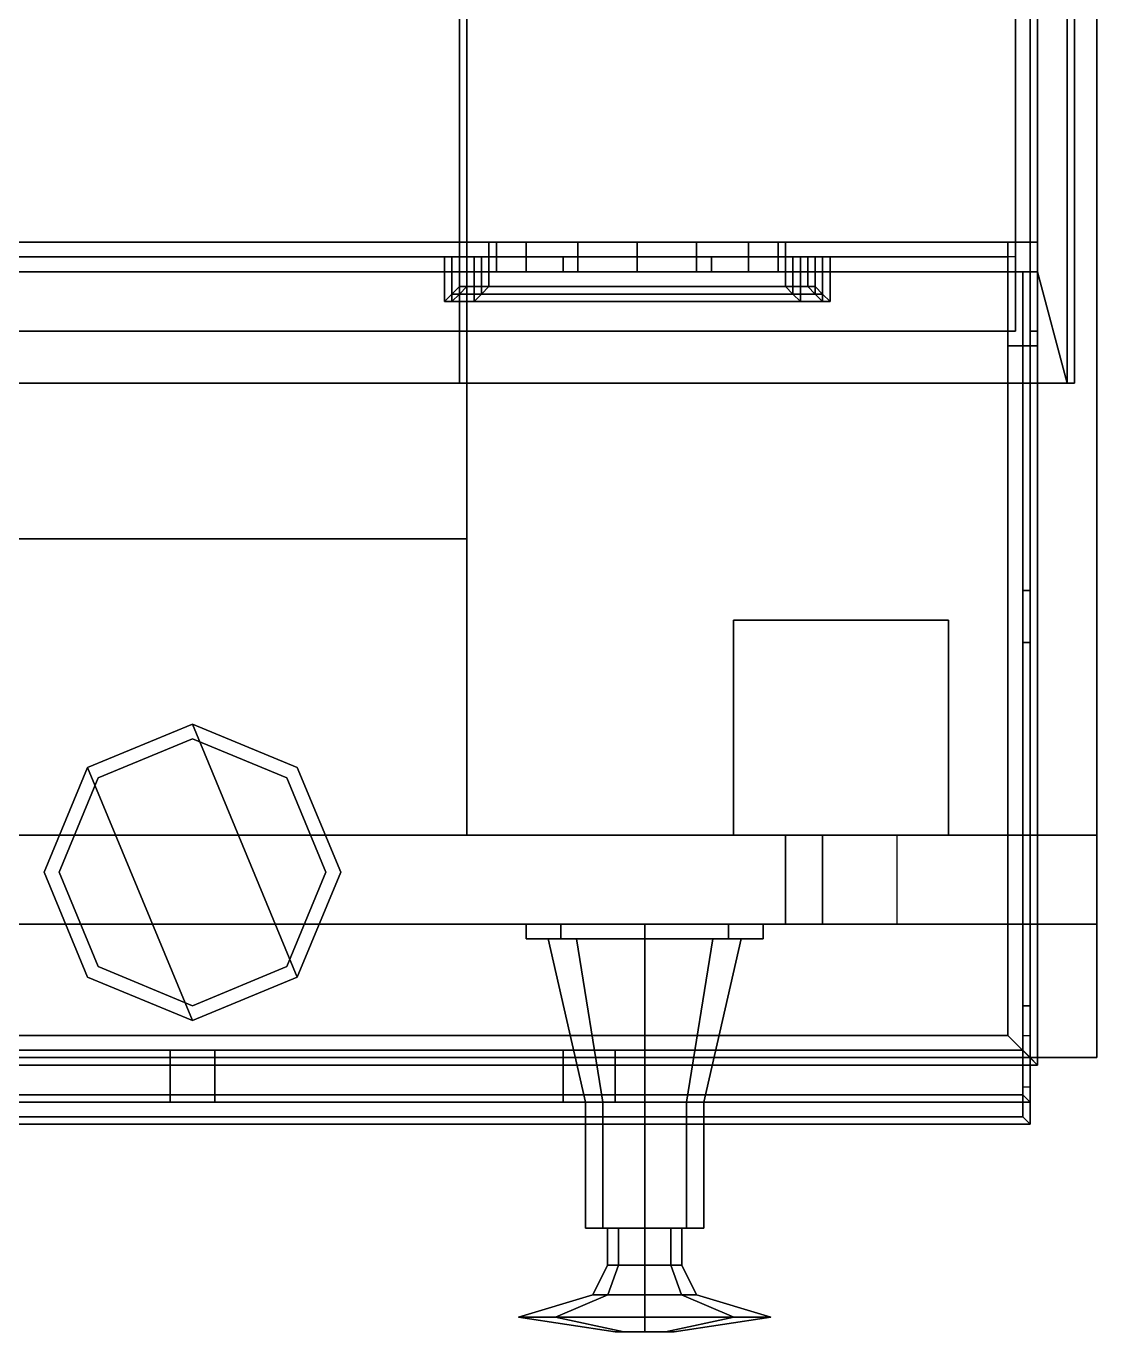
# Model space of a CAD drawing. Extents: x -1.2 to 1.2, y -5.2 to 5.2.
# Drawn here: x -0.224 to 1.22, y -5.2 to -3.439 of the extents above; entities that cross this region are included whole.
import ezdxf

# ---------------------------------------------------------------- set-up
doc = ezdxf.new("R2010")
doc.units = 0
doc.layers.get('0').update_dxf_attribs({"linetype": 'CONTINUOUS'})
doc.layers.add('CAB', color=3, linetype='CONTINUOUS')

msp = doc.modelspace()

# ---------------------------------------------------------------- linework, layer by layer
for points in [[(1.22, 4.67, 1.04), (1.22, -4.83, 1.04), (-1.22, -4.83, 1.04), (-1.22, 4.67, 1.04)], [(1.22, -4.83, 1.15), (1.22, 4.67, 1.15), (1.13, 1.91, 1.15), (1.13, -4.83, 1.15)], [(1.22, -4.83, 1.15), (1.22, -4.83, 1.04), (1.22, 4.67, 1.04), (1.22, 4.67, 1.15)], [(0.37, 3.47, 0.46), (0.37, -4.13, 0.46), (-0.37, -4.13, 0.46), (-0.37, 3.47, 0.46)], [(0.37, -4.13, 1.04), (0.37, -4.13, 0.46), (0.37, 3.47, 0.46), (0.37, 3.47, 1.04)], [(-0.38, -3.92, 3.37), (0.36, -3.92, 3.37), (0.36, -1.12, 3.37), (-0.38, -1.12, 3.37)], [(1.19, -1.12, 3.29), (0.36, -1.12, 3.37), (0.36, -3.92, 3.37), (1.19, -3.92, 3.29)], [(1.18, -3.92, 3.19), (1.14, -3.77, 3.19), (1.14, -1.28, 3.19), (1.18, -1.12, 3.19)], [(1.19, -3.92, 3.29), (1.18, -3.92, 3.19), (1.18, -1.12, 3.19), (1.19, -1.12, 3.29)], [(1.14, -1.28, 3.15), (1.14, -3.77, 3.15), (-1.14, -3.77, 3.15), (-1.14, -1.28, 3.15)], [(1.14, -3.77, 3.19), (1.14, -3.77, 3.15), (1.14, -1.28, 3.15), (1.14, -1.28, 3.19)], [(1.13, -3.73, 2.44), (1.13, -3.73, 1.15), (-1.13, -3.73, 1.15), (-1.13, -3.73, 2.44)], [(0.37, -3.73, 2.94), (0.41, -3.73, 2.94), (0.4, -3.73, 2.87), (0.36, -3.73, 2.87)], [(0.4, -3.73, 2.87), (0.41, -3.73, 2.8), (0.37, -3.73, 2.8), (0.36, -3.73, 2.87)], [(0.41, -3.73, 2.8), (0.45, -3.73, 2.73), (0.41, -3.73, 2.73), (0.37, -3.73, 2.8)], [(0.41, -3.73, 3.01), (0.45, -3.73, 3.01), (0.41, -3.73, 2.94), (0.37, -3.73, 2.94)], [(0.4, -3.73, 2.87), (0.41, -3.73, 2.94), (0.41, -3.77, 2.94), (0.4, -3.77, 2.87)], [(0.4, -3.77, 2.87), (0.41, -3.77, 2.8), (0.41, -3.73, 2.8), (0.4, -3.73, 2.87)], [(0.41, -3.77, 2.8), (0.45, -3.77, 2.73), (0.45, -3.73, 2.73), (0.41, -3.73, 2.8)], [(0.45, -3.73, 2.73), (0.52, -3.73, 2.69), (0.5, -3.73, 2.66), (0.41, -3.73, 2.73)], [(0.5, -3.73, 3.08), (0.52, -3.73, 3.05), (0.45, -3.73, 3.01), (0.41, -3.73, 3.01)], [(0.41, -3.73, 2.94), (0.45, -3.73, 3.01), (0.45, -3.77, 3.01), (0.41, -3.77, 2.94)], [(0.45, -3.77, 2.73), (0.52, -3.77, 2.69), (0.52, -3.73, 2.69), (0.45, -3.73, 2.73)], [(0.45, -3.73, 3.01), (0.52, -3.73, 3.05), (0.52, -3.77, 3.05), (0.45, -3.77, 3.01)], [(0.52, -3.73, 2.69), (0.6, -3.73, 2.67), (0.6, -3.73, 2.64), (0.5, -3.73, 2.66)], [(0.6, -3.73, 3.1), (0.6, -3.73, 3.07), (0.52, -3.73, 3.05), (0.5, -3.73, 3.08)], [(0.52, -3.77, 2.69), (0.6, -3.77, 2.67), (0.6, -3.73, 2.67), (0.52, -3.73, 2.69)], [(0.52, -3.73, 3.05), (0.6, -3.73, 3.07), (0.6, -3.77, 3.07), (0.52, -3.77, 3.05)], [(0.6, -3.73, 2.64), (0.6, -3.73, 2.67), (0.68, -3.73, 2.69), (0.7, -3.73, 2.66)], [(0.68, -3.73, 2.69), (0.6, -3.73, 2.67), (0.6, -3.77, 2.67), (0.68, -3.77, 2.69)], [(0.68, -3.77, 3.05), (0.6, -3.77, 3.07), (0.6, -3.73, 3.07), (0.68, -3.73, 3.05)], [(0.68, -3.73, 3.05), (0.6, -3.73, 3.07), (0.6, -3.73, 3.1), (0.7, -3.73, 3.08)], [(0.7, -3.73, 2.66), (0.68, -3.73, 2.69), (0.75, -3.73, 2.73), (0.79, -3.73, 2.73)], [(0.75, -3.73, 2.73), (0.68, -3.73, 2.69), (0.68, -3.77, 2.69), (0.75, -3.77, 2.73)], [(0.75, -3.73, 3.01), (0.68, -3.73, 3.05), (0.7, -3.73, 3.08), (0.79, -3.73, 3.01)], [(0.75, -3.77, 3.01), (0.68, -3.77, 3.05), (0.68, -3.73, 3.05), (0.75, -3.73, 3.01)], [(0.79, -3.73, 2.73), (0.75, -3.73, 2.73), (0.79, -3.73, 2.8), (0.83, -3.73, 2.8)], [(0.79, -3.73, 2.8), (0.75, -3.73, 2.73), (0.75, -3.77, 2.73), (0.79, -3.77, 2.8)], [(0.79, -3.73, 2.94), (0.75, -3.73, 3.01), (0.79, -3.73, 3.01), (0.83, -3.73, 2.94)], [(0.79, -3.77, 2.94), (0.75, -3.77, 3.01), (0.75, -3.73, 3.01), (0.79, -3.73, 2.94)], [(0.8, -3.73, 2.87), (0.79, -3.73, 2.94), (0.83, -3.73, 2.94), (0.84, -3.73, 2.87)], [(0.83, -3.73, 2.8), (0.79, -3.73, 2.8), (0.8, -3.73, 2.87), (0.84, -3.73, 2.87)], [(0.8, -3.77, 2.87), (0.79, -3.77, 2.94), (0.79, -3.73, 2.94), (0.8, -3.73, 2.87)], [(0.8, -3.73, 2.87), (0.79, -3.73, 2.8), (0.79, -3.77, 2.8), (0.8, -3.77, 2.87)], [(1.1, -3.77, 2.58), (1.1, -3.73, 2.56), (1.1, -3.85, 2.44), (1.1, -3.87, 2.48)], [(1.1, -3.77, 3.15), (1.1, -3.73, 3.15), (1.1, -3.73, 2.56), (1.1, -3.77, 2.58)], [(1.1, -3.73, 2.56), (1.11, -3.73, 2.56), (1.11, -3.85, 2.44), (1.1, -3.85, 2.44)], [(1.13, -4.83, 2.44), (1.13, -4.83, 1.15), (1.13, -3.73, 1.15), (1.13, -3.73, 2.44)], [(1.13, -3.73, 2.56), (1.14, -3.73, 2.56), (1.14, -3.85, 2.44), (1.13, -3.85, 2.44)], [(1.13, -3.73, 3.15), (1.14, -3.73, 3.15), (1.14, -3.73, 2.56), (1.13, -3.73, 2.56)], [(1.14, -3.87, 2.48), (1.14, -3.85, 2.44), (1.14, -3.73, 2.56), (1.14, -3.77, 2.58)], [(1.14, -3.77, 2.58), (1.14, -3.73, 2.56), (1.14, -3.73, 3.15), (1.14, -3.77, 3.15)], [(-1.11, -3.75, 2.44), (-1.11, -3.85, 2.44), (1.11, -3.85, 2.44), (1.11, -3.75, 2.44)], [(0.35, -3.75, 2.83), (0.34, -3.75, 2.82), (0.34, -3.81, 2.82), (0.35, -3.8, 2.83)], [(0.34, -3.75, 2.82), (0.35, -3.75, 2.81), (0.35, -3.8, 2.81), (0.34, -3.81, 2.82)], [(0.36, -3.75, 2.79), (0.35, -3.75, 2.78), (0.35, -3.81, 2.78), (0.36, -3.8, 2.79)], [(0.35, -3.75, 2.78), (0.36, -3.75, 2.77), (0.36, -3.8, 2.77), (0.35, -3.81, 2.78)], [(0.36, -3.75, 2.82), (0.35, -3.75, 2.83), (0.35, -3.8, 2.83), (0.36, -3.79, 2.82)], [(0.35, -3.75, 2.81), (0.36, -3.75, 2.82), (0.36, -3.79, 2.82), (0.35, -3.8, 2.81)], [(0.36, -3.77, 2.87), (0.37, -3.77, 2.94), (0.37, -3.75, 2.94), (0.36, -3.75, 2.87)], [(0.36, -3.75, 2.87), (0.37, -3.75, 2.8), (0.37, -3.77, 2.8), (0.36, -3.77, 2.87)], [(0.37, -3.75, 2.78), (0.36, -3.75, 2.79), (0.36, -3.8, 2.79), (0.37, -3.79, 2.78)], [(0.36, -3.75, 2.77), (0.37, -3.75, 2.78), (0.37, -3.79, 2.78), (0.36, -3.8, 2.77)], [(0.37, -3.75, 2.8), (0.41, -3.75, 2.73), (0.41, -3.77, 2.73), (0.37, -3.77, 2.8)], [(0.37, -3.77, 2.94), (0.41, -3.77, 3.01), (0.41, -3.75, 3.01), (0.37, -3.75, 2.94)], [(0.39, -3.75, 2.74), (0.38, -3.75, 2.73), (0.38, -3.81, 2.73), (0.39, -3.8, 2.74)], [(0.38, -3.75, 2.73), (0.39, -3.75, 2.72), (0.39, -3.8, 2.72), (0.38, -3.81, 2.73)], [(0.4, -3.75, 2.73), (0.39, -3.75, 2.74), (0.39, -3.8, 2.74), (0.4, -3.79, 2.73)], [(0.39, -3.75, 2.72), (0.4, -3.75, 2.73), (0.4, -3.79, 2.73), (0.39, -3.8, 2.72)], [(0.41, -3.75, 2.73), (0.5, -3.75, 2.66), (0.5, -3.77, 2.66), (0.41, -3.77, 2.73)], [(0.41, -3.77, 3.01), (0.5, -3.77, 3.08), (0.5, -3.75, 3.08), (0.41, -3.75, 3.01)], [(0.5, -3.75, 2.66), (0.6, -3.75, 2.64), (0.6, -3.77, 2.64), (0.5, -3.77, 2.66)], [(0.5, -3.77, 3.08), (0.6, -3.77, 3.1), (0.6, -3.75, 3.1), (0.5, -3.75, 3.08)], [(0.7, -3.77, 2.66), (0.6, -3.77, 2.64), (0.6, -3.75, 2.64), (0.7, -3.75, 2.66)], [(0.7, -3.75, 3.08), (0.6, -3.75, 3.1), (0.6, -3.77, 3.1), (0.7, -3.77, 3.08)], [(0.79, -3.77, 2.73), (0.7, -3.77, 2.66), (0.7, -3.75, 2.66), (0.79, -3.75, 2.73)], [(0.79, -3.75, 3.01), (0.7, -3.75, 3.08), (0.7, -3.77, 3.08), (0.79, -3.77, 3.01)], [(0.83, -3.77, 2.8), (0.79, -3.77, 2.73), (0.79, -3.75, 2.73), (0.83, -3.75, 2.8)], [(0.83, -3.75, 2.94), (0.79, -3.75, 3.01), (0.79, -3.77, 3.01), (0.83, -3.77, 2.94)], [(0.81, -3.75, 2.74), (0.8, -3.75, 2.73), (0.8, -3.79, 2.73), (0.81, -3.8, 2.74)], [(0.8, -3.75, 2.73), (0.81, -3.75, 2.72), (0.81, -3.8, 2.72), (0.8, -3.79, 2.73)], [(0.82, -3.75, 2.73), (0.81, -3.75, 2.74), (0.81, -3.8, 2.74), (0.82, -3.81, 2.73)], [(0.81, -3.75, 2.72), (0.82, -3.75, 2.73), (0.82, -3.81, 2.73), (0.81, -3.8, 2.72)], [(0.84, -3.75, 2.87), (0.83, -3.75, 2.94), (0.83, -3.77, 2.94), (0.84, -3.77, 2.87)], [(0.84, -3.77, 2.87), (0.83, -3.77, 2.8), (0.83, -3.75, 2.8), (0.84, -3.75, 2.87)], [(0.84, -3.75, 2.79), (0.83, -3.75, 2.78), (0.83, -3.79, 2.78), (0.84, -3.8, 2.79)], [(0.83, -3.75, 2.78), (0.84, -3.75, 2.77), (0.84, -3.8, 2.77), (0.83, -3.79, 2.78)], [(0.85, -3.75, 2.78), (0.84, -3.75, 2.79), (0.84, -3.8, 2.79), (0.85, -3.81, 2.78)], [(0.84, -3.75, 2.77), (0.85, -3.75, 2.78), (0.85, -3.81, 2.78), (0.84, -3.8, 2.77)], [(0.85, -3.75, 2.83), (0.84, -3.75, 2.82), (0.84, -3.79, 2.82), (0.85, -3.8, 2.83)], [(0.84, -3.75, 2.82), (0.85, -3.75, 2.81), (0.85, -3.8, 2.81), (0.84, -3.79, 2.82)], [(0.86, -3.75, 2.82), (0.85, -3.75, 2.83), (0.85, -3.8, 2.83), (0.86, -3.81, 2.82)], [(0.85, -3.75, 2.81), (0.86, -3.75, 2.82), (0.86, -3.81, 2.82), (0.85, -3.8, 2.81)], [(-1.2, -3.92, 3.19), (-1.14, -3.77, 3.19), (1.14, -3.77, 3.19), (1.18, -3.92, 3.19)], [(-1.14, -3.77, 3.19), (-1.14, -3.77, 3.15), (1.14, -3.77, 3.15), (1.14, -3.77, 3.19)], [(0.4, -3.77, 2.87), (0.41, -3.77, 2.94), (0.37, -3.77, 2.94), (0.36, -3.77, 2.87)], [(0.37, -3.77, 2.8), (0.41, -3.77, 2.8), (0.4, -3.77, 2.87), (0.36, -3.77, 2.87)], [(0.41, -3.77, 2.73), (0.45, -3.77, 2.73), (0.41, -3.77, 2.8), (0.37, -3.77, 2.8)], [(0.41, -3.77, 2.94), (0.45, -3.77, 3.01), (0.41, -3.77, 3.01), (0.37, -3.77, 2.94)], [(0.5, -3.77, 2.66), (0.52, -3.77, 2.69), (0.45, -3.77, 2.73), (0.41, -3.77, 2.73)], [(0.45, -3.77, 3.01), (0.52, -3.77, 3.05), (0.5, -3.77, 3.08), (0.41, -3.77, 3.01)], [(0.6, -3.77, 2.64), (0.6, -3.77, 2.67), (0.52, -3.77, 2.69), (0.5, -3.77, 2.66)], [(0.52, -3.77, 3.05), (0.6, -3.77, 3.07), (0.6, -3.77, 3.1), (0.5, -3.77, 3.08)], [(0.68, -3.77, 2.69), (0.6, -3.77, 2.67), (0.6, -3.77, 2.64), (0.7, -3.77, 2.66)], [(0.6, -3.77, 3.1), (0.6, -3.77, 3.07), (0.68, -3.77, 3.05), (0.7, -3.77, 3.08)], [(0.75, -3.77, 2.73), (0.68, -3.77, 2.69), (0.7, -3.77, 2.66), (0.79, -3.77, 2.73)], [(0.7, -3.77, 3.08), (0.68, -3.77, 3.05), (0.75, -3.77, 3.01), (0.79, -3.77, 3.01)], [(0.79, -3.77, 2.8), (0.75, -3.77, 2.73), (0.79, -3.77, 2.73), (0.83, -3.77, 2.8)], [(0.79, -3.77, 3.01), (0.75, -3.77, 3.01), (0.79, -3.77, 2.94), (0.83, -3.77, 2.94)], [(0.83, -3.77, 2.94), (0.79, -3.77, 2.94), (0.8, -3.77, 2.87), (0.84, -3.77, 2.87)], [(0.8, -3.77, 2.87), (0.79, -3.77, 2.8), (0.83, -3.77, 2.8), (0.84, -3.77, 2.87)], [(1.1, -3.87, 2.48), (1.14, -3.87, 2.48), (1.14, -3.77, 2.58), (1.1, -3.77, 2.58)], [(1.1, -3.77, 2.58), (1.14, -3.77, 2.58), (1.14, -3.77, 3.15), (1.1, -3.77, 3.15)], [(1.12, -3.77, 2.67), (1.12, -4.88, 2.67), (1.12, -4.91, 2.72), (1.12, -3.77, 2.72)], [(1.13, -3.77, 2.67), (1.13, -4.89, 2.67), (1.12, -4.88, 2.67), (1.12, -3.77, 2.67)], [(1.12, -3.77, 2.72), (1.12, -4.91, 2.72), (1.13, -4.92, 2.72), (1.13, -3.77, 2.72)], [(1.13, -3.77, 2.54), (1.13, -4.83, 2.54), (1.12, -4.83, 2.54), (1.12, -3.77, 2.54)], [(1.12, -3.77, 2.54), (1.12, -4.82, 2.54), (1.12, -4.82, 2.59), (1.12, -3.77, 2.59)], [(1.12, -3.77, 2.59), (1.12, -4.83, 2.59), (1.13, -4.83, 2.59), (1.13, -3.77, 2.59)], [(1.13, -4.92, 2.72), (1.13, -4.89, 2.67), (1.13, -3.77, 2.67), (1.13, -3.77, 2.72)], [(1.13, -4.83, 2.59), (1.13, -4.83, 2.54), (1.13, -3.77, 2.54), (1.13, -3.77, 2.59)], [(0.86, -3.81, 2.82), (0.85, -3.8, 2.83), (0.35, -3.8, 2.83), (0.34, -3.81, 2.82)], [(0.85, -3.8, 2.81), (0.86, -3.81, 2.82), (0.34, -3.81, 2.82), (0.35, -3.8, 2.81)], [(0.85, -3.8, 2.83), (0.84, -3.79, 2.82), (0.36, -3.79, 2.82), (0.35, -3.8, 2.83)], [(0.84, -3.79, 2.82), (0.85, -3.8, 2.81), (0.35, -3.8, 2.81), (0.36, -3.79, 2.82)], [(0.85, -3.81, 2.78), (0.84, -3.8, 2.79), (0.36, -3.8, 2.79), (0.35, -3.81, 2.78)], [(0.84, -3.8, 2.77), (0.85, -3.81, 2.78), (0.35, -3.81, 2.78), (0.36, -3.8, 2.77)], [(0.84, -3.8, 2.79), (0.83, -3.79, 2.78), (0.37, -3.79, 2.78), (0.36, -3.8, 2.79)], [(0.83, -3.79, 2.78), (0.84, -3.8, 2.77), (0.36, -3.8, 2.77), (0.37, -3.79, 2.78)], [(0.82, -3.81, 2.73), (0.81, -3.8, 2.74), (0.39, -3.8, 2.74), (0.38, -3.81, 2.73)], [(0.81, -3.8, 2.72), (0.82, -3.81, 2.73), (0.38, -3.81, 2.73), (0.39, -3.8, 2.72)], [(0.81, -3.8, 2.74), (0.8, -3.79, 2.73), (0.4, -3.79, 2.73), (0.39, -3.8, 2.74)], [(0.8, -3.79, 2.73), (0.81, -3.8, 2.72), (0.39, -3.8, 2.72), (0.4, -3.79, 2.73)], [(-1.1, -3.85, 2.44), (-1.1, -4.8, 2.44), (1.1, -4.8, 2.44), (1.1, -3.85, 2.44)], [(1.1, -3.87, 2.48), (1.1, -3.85, 2.44), (1.1, -4.8, 2.44), (1.1, -4.8, 2.48)], [(1.13, -3.85, 2.44), (1.14, -3.85, 2.44), (1.14, -4.84, 2.44), (1.13, -4.83, 2.44)], [(1.14, -4.84, 2.48), (1.14, -4.84, 2.44), (1.14, -3.85, 2.44), (1.14, -3.87, 2.48)], [(1.1, -4.8, 2.48), (1.14, -4.84, 2.48), (1.14, -3.87, 2.48), (1.1, -3.87, 2.48)], [(-1.2, -3.92, 3.19), (-0.01, -3.92, 3.19), (-0.38, -3.92, 3.37), (-1.21, -3.92, 3.29)], [(-0.01, -3.92, 3.19), (-0.01, -3.92, 3.19), (0.36, -3.92, 3.37), (-0.38, -3.92, 3.37)], [(0.36, -3.92, 3.37), (-0.01, -3.92, 3.19), (1.18, -3.92, 3.19), (1.19, -3.92, 3.29)], [(-0.37, -4.13, 0.66), (-0.37, -4.13, 0.46), (0.37, -4.13, 0.46), (0.37, -4.13, 0.66)], [(0.37, -4.13, 0.66), (0.37, -4.53, 0.66), (-0.37, -4.53, 0.66), (-0.37, -4.13, 0.66)], [(0.37, -4.53, 1.04), (0.37, -4.53, 0.66), (0.37, -4.13, 0.66), (0.37, -4.13, 1.04)], [(1.12, -4.2, 2.48), (1.12, -4.2, 2.54), (1.13, -4.2, 2.54), (1.13, -4.2, 2.48)], [(1.12, -4.27, 2.48), (1.12, -4.27, 2.54), (1.12, -4.2, 2.54), (1.12, -4.2, 2.48)], [(1.12, -4.2, 2.54), (1.12, -4.27, 2.54), (1.13, -4.27, 2.54), (1.13, -4.2, 2.54)], [(1.12, -4.27, 2.59), (1.12, -4.27, 2.67), (1.12, -4.2, 2.67), (1.12, -4.2, 2.59)], [(1.12, -4.2, 2.59), (1.12, -4.2, 2.67), (1.13, -4.2, 2.67), (1.13, -4.2, 2.59)], [(1.13, -4.2, 2.54), (1.13, -4.27, 2.54), (1.13, -4.27, 2.48), (1.13, -4.2, 2.48)], [(1.13, -4.2, 2.67), (1.13, -4.27, 2.67), (1.13, -4.27, 2.59), (1.13, -4.2, 2.59)], [(0.73, -4.24, 0.78), (0.73, -4.53, 0.78), (1.02, -4.53, 0.78), (1.02, -4.24, 0.78)], [(1.02, -4.24, 0.71), (1.02, -4.53, 0.71), (0.73, -4.53, 0.71), (0.73, -4.24, 0.71)], [(1.02, -4.24, 0.78), (1.02, -4.24, 0.71), (0.73, -4.24, 0.71), (0.73, -4.24, 0.78)], [(0.73, -4.24, 0.71), (0.73, -4.53, 0.71), (0.73, -4.53, 0.78), (0.73, -4.24, 0.78)], [(1.02, -4.53, 0.78), (1.02, -4.53, 0.71), (1.02, -4.24, 0.71), (1.02, -4.24, 0.78)], [(1.13, -4.27, 2.48), (1.13, -4.27, 2.54), (1.12, -4.27, 2.54), (1.12, -4.27, 2.48)], [(1.13, -4.27, 2.59), (1.13, -4.27, 2.67), (1.12, -4.27, 2.67), (1.12, -4.27, 2.59)], [(0, -4.38, 2.74), (-0.1414, -4.4386, 2.74), (-0.1414, -4.4386, 2.78), (0, -4.38, 2.78)], [(-0.1414, -4.4386, 2.78), (0, -4.78, 2.78), (0.1414, -4.7214, 2.78), (0, -4.38, 2.78)], [(0.1414, -4.4386, 2.74), (0, -4.38, 2.74), (0, -4.38, 2.78), (0.1414, -4.4386, 2.78)], [(0, -4.38, 2.78), (0.1414, -4.7214, 2.78), (0.2, -4.58, 2.78), (0.1414, -4.4386, 2.78)], [(0, -4.4, 2.48), (-0.1273, -4.4527, 2.48), (-0.1273, -4.4527, 2.74), (0, -4.4, 2.74)], [(0.1273, -4.4527, 2.48), (0, -4.4, 2.48), (0, -4.4, 2.74), (0.1273, -4.4527, 2.74)], [(-0.1414, -4.4386, 2.74), (-0.2, -4.58, 2.74), (-0.2, -4.58, 2.78), (-0.1414, -4.4386, 2.78)], [(-0.2, -4.58, 2.78), (-0.1414, -4.7214, 2.78), (0, -4.78, 2.78), (-0.1414, -4.4386, 2.78)], [(0.2, -4.58, 2.74), (0.1414, -4.4386, 2.74), (0.1414, -4.4386, 2.78), (0.2, -4.58, 2.78)], [(-0.1273, -4.4527, 2.48), (-0.18, -4.58, 2.48), (-0.18, -4.58, 2.74), (-0.1273, -4.4527, 2.74)], [(0.18, -4.58, 2.48), (0.1273, -4.4527, 2.48), (0.1273, -4.4527, 2.74), (0.18, -4.58, 2.74)], [(1.22, -4.53, 1.04), (1.22, -4.53, 0.87), (-1.22, -4.53, 0.87), (-1.22, -4.53, 1.04)], [(1.22, -4.53, 0.87), (1.22, -4.65, 0.87), (-1.22, -4.65, 0.87), (-1.22, -4.53, 0.87)], [(-1.22, -4.53, 1.04), (-1.22, -4.65, 1.04), (1.22, -4.65, 1.04), (1.22, -4.53, 1.04)], [(0.95, -4.53, 0.87), (0.85, -4.53, 0.81), (-0.85, -4.53, 0.81), (-0.95, -4.53, 0.87)], [(-0.8, -4.53, 0.71), (-0.85, -4.53, 0.81), (0.85, -4.53, 0.81), (0.8, -4.53, 0.71)], [(0.8, -4.53, 0.71), (0.8, -4.53, 0.66), (-0.8, -4.53, 0.66), (-0.8, -4.53, 0.71)], [(-0.8, -4.65, 0.66), (-0.8, -4.53, 0.66), (0.8, -4.53, 0.66), (0.8, -4.65, 0.66)], [(0.85, -4.53, 0.81), (0.85, -4.65, 0.81), (0.8, -4.65, 0.71), (0.8, -4.53, 0.71)], [(0.8, -4.65, 0.66), (0.8, -4.53, 0.66), (0.8, -4.53, 0.71), (0.8, -4.65, 0.71)], [(0.95, -4.65, 0.87), (0.85, -4.65, 0.81), (0.85, -4.53, 0.81), (0.95, -4.53, 0.87)], [(1.22, -4.65, 1.04), (1.22, -4.65, 0.87), (1.22, -4.53, 0.87), (1.22, -4.53, 1.04)], [(-0.2, -4.58, 2.74), (-0.1414, -4.7214, 2.74), (-0.1414, -4.7214, 2.78), (-0.2, -4.58, 2.78)], [(-0.18, -4.58, 2.48), (-0.1273, -4.7073, 2.48), (-0.1273, -4.7073, 2.74), (-0.18, -4.58, 2.74)], [(0.1273, -4.7073, 2.48), (0.18, -4.58, 2.48), (0.18, -4.58, 2.74), (0.1273, -4.7073, 2.74)], [(0.1414, -4.7214, 2.74), (0.2, -4.58, 2.74), (0.2, -4.58, 2.78), (0.1414, -4.7214, 2.78)], [(-1.22, -4.65, 1.04), (-1.22, -4.65, 0.87), (1.22, -4.65, 0.87), (1.22, -4.65, 1.04)], [(-0.95, -4.65, 0.87), (-0.85, -4.65, 0.81), (0.85, -4.65, 0.81), (0.95, -4.65, 0.87)], [(0.8, -4.65, 0.71), (0.85, -4.65, 0.81), (-0.85, -4.65, 0.81), (-0.8, -4.65, 0.71)], [(-0.8, -4.65, 0.71), (-0.8, -4.65, 0.66), (0.8, -4.65, 0.66), (0.8, -4.65, 0.71)], [(-0.1273, -4.7073, 2.48), (0, -4.76, 2.48), (0, -4.76, 2.74), (-0.1273, -4.7073, 2.74)], [(0, -4.76, 2.48), (0.1273, -4.7073, 2.48), (0.1273, -4.7073, 2.74), (0, -4.76, 2.74)], [(-0.1414, -4.7214, 2.74), (0, -4.78, 2.74), (0, -4.78, 2.78), (-0.1414, -4.7214, 2.78)], [(0, -4.78, 2.74), (0.1414, -4.7214, 2.74), (0.1414, -4.7214, 2.78), (0, -4.78, 2.78)], [(1.12, -4.83, 2.59), (1.12, -4.87, 2.67), (1.12, -4.8, 2.67), (1.12, -4.76, 2.59)], [(1.12, -4.76, 2.59), (1.12, -4.8, 2.67), (1.13, -4.8, 2.67), (1.13, -4.76, 2.59)], [(1.12, -4.83, 2.48), (1.12, -4.83, 2.54), (1.12, -4.76, 2.54), (1.12, -4.76, 2.48)], [(1.12, -4.76, 2.48), (1.12, -4.76, 2.54), (1.13, -4.76, 2.54), (1.13, -4.76, 2.48)], [(1.13, -4.8, 2.67), (1.13, -4.87, 2.67), (1.13, -4.83, 2.59), (1.13, -4.76, 2.59)], [(1.13, -4.76, 2.54), (1.13, -4.83, 2.54), (1.13, -4.83, 2.48), (1.13, -4.76, 2.48)], [(-1.1, -4.8, 2.48), (-1.14, -4.84, 2.48), (1.14, -4.84, 2.48), (1.1, -4.8, 2.48)], [(1.1, -4.8, 2.48), (1.1, -4.8, 2.44), (-1.1, -4.8, 2.44), (-1.1, -4.8, 2.48)], [(-1.12, -4.82, 2.54), (1.12, -4.82, 2.54), (1.13, -4.83, 2.54), (-1.12, -4.83, 2.54)], [(1.12, -4.82, 2.59), (1.12, -4.82, 2.54), (-1.12, -4.82, 2.54), (-1.12, -4.82, 2.59)], [(-1.12, -4.83, 2.59), (1.12, -4.83, 2.59), (1.12, -4.82, 2.59), (-1.12, -4.82, 2.59)], [(-0.03, -4.88, 2.67), (0.03, -4.88, 2.67), (0.03, -4.82, 2.59), (-0.03, -4.82, 2.59)], [(-0.03, -4.83, 2.59), (-0.03, -4.89, 2.67), (-0.03, -4.88, 2.67), (-0.03, -4.82, 2.59)], [(-0.03, -4.83, 2.48), (-0.03, -4.83, 2.54), (-0.03, -4.82, 2.54), (-0.03, -4.82, 2.48)], [(-0.03, -4.82, 2.54), (0.03, -4.82, 2.54), (0.03, -4.82, 2.48), (-0.03, -4.82, 2.48)], [(0.03, -4.82, 2.59), (0.03, -4.88, 2.67), (0.03, -4.89, 2.67), (0.03, -4.83, 2.59)], [(0.03, -4.82, 2.48), (0.03, -4.82, 2.54), (0.03, -4.83, 2.54), (0.03, -4.83, 2.48)], [(0.5, -4.83, 2.59), (0.5, -4.89, 2.67), (0.5, -4.88, 2.67), (0.5, -4.82, 2.59)], [(0.5, -4.88, 2.67), (0.57, -4.88, 2.67), (0.57, -4.82, 2.59), (0.5, -4.82, 2.59)], [(0.5, -4.82, 2.54), (0.57, -4.82, 2.54), (0.57, -4.82, 2.48), (0.5, -4.82, 2.48)], [(0.5, -4.83, 2.48), (0.5, -4.83, 2.54), (0.5, -4.82, 2.54), (0.5, -4.82, 2.48)], [(0.57, -4.82, 2.59), (0.57, -4.88, 2.67), (0.57, -4.89, 2.67), (0.57, -4.83, 2.59)], [(0.57, -4.82, 2.48), (0.57, -4.82, 2.54), (0.57, -4.83, 2.54), (0.57, -4.83, 2.48)], [(-1.22, -4.83, 1.15), (-1.22, -4.83, 1.04), (1.22, -4.83, 1.04), (1.22, -4.83, 1.15)], [(1.13, -4.83, 2.44), (1.14, -4.84, 2.44), (-1.14, -4.84, 2.44), (-1.13, -4.83, 2.44)], [(-1.14, -4.84, 2.48), (-1.14, -4.84, 2.44), (1.14, -4.84, 2.44), (1.14, -4.84, 2.48)], [(-1.13, -4.83, 2.44), (-1.13, -4.83, 1.15), (1.13, -4.83, 1.15), (1.13, -4.83, 2.44)], [(-1.13, -4.83, 2.54), (1.13, -4.83, 2.54), (1.13, -4.83, 2.59), (-1.13, -4.83, 2.59)], [(0.03, -4.83, 2.59), (0.03, -4.89, 2.67), (-0.03, -4.89, 2.67), (-0.03, -4.83, 2.59)], [(0.03, -4.83, 2.48), (0.03, -4.83, 2.54), (-0.03, -4.83, 2.54), (-0.03, -4.83, 2.48)], [(0.57, -4.83, 2.59), (0.57, -4.89, 2.67), (0.5, -4.89, 2.67), (0.5, -4.83, 2.59)], [(0.57, -4.83, 2.48), (0.57, -4.83, 2.54), (0.5, -4.83, 2.54), (0.5, -4.83, 2.48)], [(1.13, -4.83, 2.59), (1.13, -4.87, 2.67), (1.12, -4.87, 2.67), (1.12, -4.83, 2.59)], [(1.13, -4.83, 2.48), (1.13, -4.83, 2.54), (1.12, -4.83, 2.54), (1.12, -4.83, 2.48)], [(-1.12, -4.88, 2.67), (1.12, -4.88, 2.67), (1.13, -4.89, 2.67), (-1.13, -4.89, 2.67)], [(-1.13, -4.89, 2.67), (1.13, -4.89, 2.67), (1.13, -4.92, 2.72), (-1.13, -4.92, 2.72)], [(1.12, -4.91, 2.72), (1.12, -4.88, 2.67), (-1.12, -4.88, 2.67), (-1.12, -4.91, 2.72)], [(-1.13, -4.92, 2.72), (1.13, -4.92, 2.72), (1.12, -4.91, 2.72), (-1.12, -4.91, 2.72)]]:
    msp.add_3dface(points)
at = {"color": 1}
for points in [[(0.4969, -4.67, 0.7369), (0.45, -4.67, 0.85), (0.45, -4.65, 0.85), (0.4969, -4.65, 0.7369)], [(0.45, -4.67, 0.85), (0.4969, -4.67, 0.9631), (0.4969, -4.65, 0.9631), (0.45, -4.65, 0.85)], [(0.61, -4.67, 0.69), (0.4969, -4.67, 0.7369), (0.4969, -4.65, 0.7369), (0.61, -4.65, 0.69)], [(0.4969, -4.67, 0.9631), (0.61, -4.67, 1.01), (0.61, -4.65, 1.01), (0.4969, -4.65, 0.9631)], [(0.7231, -4.67, 0.7369), (0.61, -4.67, 0.69), (0.61, -4.65, 0.69), (0.7231, -4.65, 0.7369)], [(0.61, -4.67, 1.01), (0.7231, -4.67, 0.9631), (0.7231, -4.65, 0.9631), (0.61, -4.65, 1.01)], [(0.77, -4.67, 0.85), (0.7231, -4.67, 0.7369), (0.7231, -4.65, 0.7369), (0.77, -4.65, 0.85)], [(0.7231, -4.67, 0.9631), (0.77, -4.67, 0.85), (0.77, -4.65, 0.85), (0.7231, -4.65, 0.9631)], [(0.4969, -4.67, 0.7369), (0.61, -4.67, 0.69), (0.7231, -4.67, 0.7369), (0.45, -4.67, 0.85)], [(0.45, -4.67, 0.85), (0.7231, -4.67, 0.7369), (0.77, -4.67, 0.85), (0.4969, -4.67, 0.9631)], [(0.5181, -4.67, 0.9419), (0.48, -4.67, 0.85), (0.53, -4.89, 0.85), (0.5534, -4.89, 0.9066)], [(0.48, -4.67, 0.85), (0.5181, -4.67, 0.7581), (0.5534, -4.89, 0.7934), (0.53, -4.89, 0.85)], [(0.4969, -4.67, 0.9631), (0.77, -4.67, 0.85), (0.7231, -4.67, 0.9631), (0.61, -4.67, 1.01)], [(0.5181, -4.67, 0.7581), (0.61, -4.67, 0.72), (0.61, -4.89, 0.77), (0.5534, -4.89, 0.7934)], [(0.61, -4.67, 0.98), (0.5181, -4.67, 0.9419), (0.5534, -4.89, 0.9066), (0.61, -4.89, 0.93)], [(0.61, -4.67, 0.72), (0.7019, -4.67, 0.7581), (0.6666, -4.89, 0.7934), (0.61, -4.89, 0.77)], [(0.7019, -4.67, 0.9419), (0.61, -4.67, 0.98), (0.61, -4.89, 0.93), (0.6666, -4.89, 0.9066)], [(0.74, -4.67, 0.85), (0.7019, -4.67, 0.9419), (0.6666, -4.89, 0.9066), (0.69, -4.89, 0.85)], [(0.7019, -4.67, 0.7581), (0.74, -4.67, 0.85), (0.69, -4.89, 0.85), (0.6666, -4.89, 0.7934)], [(0.5534, -5.06, 0.7934), (0.53, -5.06, 0.85), (0.53, -4.89, 0.85), (0.5534, -4.89, 0.7934)], [(0.53, -5.06, 0.85), (0.5534, -5.06, 0.9066), (0.5534, -4.89, 0.9066), (0.53, -4.89, 0.85)], [(0.61, -5.06, 0.77), (0.5534, -5.06, 0.7934), (0.5534, -4.89, 0.7934), (0.61, -4.89, 0.77)], [(0.5534, -5.06, 0.9066), (0.61, -5.06, 0.93), (0.61, -4.89, 0.93), (0.5534, -4.89, 0.9066)], [(0.6666, -5.06, 0.7934), (0.61, -5.06, 0.77), (0.61, -4.89, 0.77), (0.6666, -4.89, 0.7934)], [(0.61, -5.06, 0.93), (0.6666, -5.06, 0.9066), (0.6666, -4.89, 0.9066), (0.61, -4.89, 0.93)], [(0.69, -5.06, 0.85), (0.6666, -5.06, 0.7934), (0.6666, -4.89, 0.7934), (0.69, -4.89, 0.85)], [(0.6666, -5.06, 0.9066), (0.69, -5.06, 0.85), (0.69, -4.89, 0.85), (0.6666, -4.89, 0.9066)], [(0.5534, -5.06, 0.7934), (0.61, -5.06, 0.77), (0.6666, -5.06, 0.7934), (0.53, -5.06, 0.85)], [(0.53, -5.06, 0.85), (0.6666, -5.06, 0.7934), (0.69, -5.06, 0.85), (0.5534, -5.06, 0.9066)], [(0.5534, -5.06, 0.9066), (0.69, -5.06, 0.85), (0.6666, -5.06, 0.9066), (0.61, -5.06, 0.93)], [(0.5746, -5.11, 0.8146), (0.56, -5.11, 0.85), (0.56, -5.06, 0.85), (0.5746, -5.06, 0.8146)], [(0.56, -5.11, 0.85), (0.5746, -5.11, 0.8854), (0.5746, -5.06, 0.8854), (0.56, -5.06, 0.85)], [(0.61, -5.11, 0.8), (0.5746, -5.11, 0.8146), (0.5746, -5.06, 0.8146), (0.61, -5.06, 0.8)], [(0.5746, -5.11, 0.8854), (0.61, -5.11, 0.9), (0.61, -5.06, 0.9), (0.5746, -5.06, 0.8854)], [(0.6454, -5.11, 0.8146), (0.61, -5.11, 0.8), (0.61, -5.06, 0.8), (0.6454, -5.06, 0.8146)], [(0.61, -5.11, 0.9), (0.6454, -5.11, 0.8854), (0.6454, -5.06, 0.8854), (0.61, -5.06, 0.9)], [(0.66, -5.11, 0.85), (0.6454, -5.11, 0.8146), (0.6454, -5.06, 0.8146), (0.66, -5.06, 0.85)], [(0.6454, -5.11, 0.8854), (0.66, -5.11, 0.85), (0.66, -5.06, 0.85), (0.6454, -5.06, 0.8854)], [(0.5746, -5.11, 0.8854), (0.56, -5.11, 0.85), (0.54, -5.15, 0.85), (0.5605, -5.15, 0.8995)], [(0.56, -5.11, 0.85), (0.5746, -5.11, 0.8146), (0.5605, -5.15, 0.8005), (0.54, -5.15, 0.85)], [(0.61, -5.11, 0.9), (0.5746, -5.11, 0.8854), (0.5605, -5.15, 0.8995), (0.61, -5.15, 0.92)], [(0.5746, -5.11, 0.8146), (0.61, -5.11, 0.8), (0.61, -5.15, 0.78), (0.5605, -5.15, 0.8005)], [(0.6454, -5.11, 0.8854), (0.61, -5.11, 0.9), (0.61, -5.15, 0.92), (0.6595, -5.15, 0.8995)], [(0.61, -5.11, 0.8), (0.6454, -5.11, 0.8146), (0.6595, -5.15, 0.8005), (0.61, -5.15, 0.78)], [(0.66, -5.11, 0.85), (0.6454, -5.11, 0.8854), (0.6595, -5.15, 0.8995), (0.68, -5.15, 0.85)], [(0.6454, -5.11, 0.8146), (0.66, -5.11, 0.85), (0.68, -5.15, 0.85), (0.6595, -5.15, 0.8005)], [(0.54, -5.15, 0.85), (0.5605, -5.15, 0.8005), (0.4898, -5.18, 0.7298), (0.44, -5.18, 0.85)], [(0.5605, -5.15, 0.8995), (0.54, -5.15, 0.85), (0.44, -5.18, 0.85), (0.4898, -5.18, 0.9702)], [(0.5605, -5.15, 0.8005), (0.61, -5.15, 0.78), (0.61, -5.18, 0.68), (0.4898, -5.18, 0.7298)], [(0.61, -5.15, 0.92), (0.5605, -5.15, 0.8995), (0.4898, -5.18, 0.9702), (0.61, -5.18, 1.02)], [(0.61, -5.15, 0.78), (0.6595, -5.15, 0.8005), (0.7302, -5.18, 0.7298), (0.61, -5.18, 0.68)], [(0.6595, -5.15, 0.8995), (0.61, -5.15, 0.92), (0.61, -5.18, 1.02), (0.7302, -5.18, 0.9702)], [(0.6595, -5.15, 0.8005), (0.68, -5.15, 0.85), (0.78, -5.18, 0.85), (0.7302, -5.18, 0.7298)], [(0.68, -5.15, 0.85), (0.6595, -5.15, 0.8995), (0.7302, -5.18, 0.9702), (0.78, -5.18, 0.85)], [(0.5817, -5.2, 0.8217), (0.57, -5.2, 0.85), (0.44, -5.18, 0.85), (0.4898, -5.18, 0.7298)], [(0.57, -5.2, 0.85), (0.5817, -5.2, 0.8783), (0.4898, -5.18, 0.9702), (0.44, -5.18, 0.85)], [(0.61, -5.2, 0.81), (0.5817, -5.2, 0.8217), (0.4898, -5.18, 0.7298), (0.61, -5.18, 0.68)], [(0.5817, -5.2, 0.8783), (0.61, -5.2, 0.89), (0.61, -5.18, 1.02), (0.4898, -5.18, 0.9702)], [(0.6383, -5.2, 0.8217), (0.61, -5.2, 0.81), (0.61, -5.18, 0.68), (0.7302, -5.18, 0.7298)], [(0.61, -5.2, 0.89), (0.6383, -5.2, 0.8783), (0.7302, -5.18, 0.9702), (0.61, -5.18, 1.02)], [(0.65, -5.2, 0.85), (0.6383, -5.2, 0.8217), (0.7302, -5.18, 0.7298), (0.78, -5.18, 0.85)], [(0.6383, -5.2, 0.8783), (0.65, -5.2, 0.85), (0.78, -5.18, 0.85), (0.7302, -5.18, 0.9702)], [(0.5817, -5.2, 0.8217), (0.61, -5.2, 0.81), (0.6383, -5.2, 0.8217), (0.57, -5.2, 0.85)], [(0.57, -5.2, 0.85), (0.6383, -5.2, 0.8217), (0.65, -5.2, 0.85), (0.5817, -5.2, 0.8783)], [(0.5817, -5.2, 0.8783), (0.65, -5.2, 0.85), (0.6383, -5.2, 0.8783), (0.61, -5.2, 0.89)]]:
    msp.add_3dface(points, dxfattribs=at)
at = {"layer": 'CAB'}
for points in [[(-1.11, -1.32, 1.15), (-1.11, -3.73, 1.15), (1.11, -3.73, 1.15), (1.11, -1.32, 1.15)], [(1.11, -3.4, 1.15), (1.11, -3.73, 1.15), (1.11, -3.73, 3.15), (1.11, -3.4, 3.15)], [(1.13, -3.73, 3.15), (1.13, -3.73, 1.15), (1.13, -3.4, 1.15), (1.13, -3.4, 3.15)], [(0.6, -3.73, 2.64), (1.1, -3.73, 2.44), (-1.1, -3.73, 2.44), (-0.6, -3.73, 2.64)], [(1.1, -3.73, 3.15), (0.6, -3.73, 3.1), (-0.6, -3.73, 3.1), (-1.1, -3.73, 3.15)], [(-1.1, -3.73, 3.15), (-1.1, -3.75, 3.15), (1.1, -3.75, 3.15), (1.1, -3.73, 3.15)], [(0.5, -3.73, 2.66), (0.6, -3.73, 2.64), (-0.6, -3.73, 2.64), (-0.5, -3.73, 2.66)], [(-0.5, -3.73, 3.08), (-0.6, -3.73, 3.1), (0.6, -3.73, 3.1), (0.5, -3.73, 3.08)], [(0.41, -3.73, 2.73), (0.5, -3.73, 2.66), (-0.5, -3.73, 2.66), (-0.41, -3.73, 2.73)], [(-0.41, -3.73, 3.01), (-0.5, -3.73, 3.08), (0.5, -3.73, 3.08), (0.41, -3.73, 3.01)], [(0.37, -3.73, 2.8), (0.41, -3.73, 2.73), (-0.41, -3.73, 2.73), (-0.37, -3.73, 2.8)], [(-0.37, -3.73, 2.94), (-0.41, -3.73, 3.01), (0.41, -3.73, 3.01), (0.37, -3.73, 2.94)], [(0.36, -3.73, 2.87), (0.37, -3.73, 2.8), (-0.37, -3.73, 2.8), (-0.36, -3.73, 2.87)], [(-0.36, -3.73, 2.87), (-0.37, -3.73, 2.94), (0.37, -3.73, 2.94), (0.36, -3.73, 2.87)], [(1.1, -3.73, 2.44), (0.6, -3.73, 2.64), (0.7, -3.73, 2.66), (1.1, -3.73, 2.44)], [(1.1, -3.73, 3.15), (0.7, -3.73, 3.08), (0.6, -3.73, 3.1), (1.1, -3.73, 3.15)], [(1.1, -3.73, 2.44), (0.7, -3.73, 2.66), (0.79, -3.73, 2.73), (1.1, -3.73, 2.44)], [(1.1, -3.73, 3.15), (0.79, -3.73, 3.01), (0.7, -3.73, 3.08), (1.1, -3.73, 3.15)], [(1.1, -3.73, 2.44), (0.79, -3.73, 2.73), (0.83, -3.73, 2.8), (1.1, -3.73, 2.44)], [(1.1, -3.73, 3.15), (0.83, -3.73, 2.94), (0.79, -3.73, 3.01), (1.1, -3.73, 3.15)], [(1.1, -3.73, 2.44), (0.83, -3.73, 2.8), (0.84, -3.73, 2.87), (1.1, -3.73, 2.44)], [(1.1, -3.73, 3.15), (1.1, -3.73, 2.44), (0.84, -3.73, 2.87), (0.83, -3.73, 2.94)], [(1.11, -3.73, 2.44), (1.11, -3.85, 2.44), (1.11, -3.73, 2.56)], [(1.13, -3.73, 2.56), (1.13, -3.85, 2.44), (1.13, -3.73, 2.44), (1.13, -3.73, 2.56)], [(-0.6, -3.75, 2.64), (-1.1, -3.75, 2.44), (1.1, -3.75, 2.44), (0.6, -3.75, 2.64)], [(-1.1, -3.75, 3.15), (-0.6, -3.75, 3.1), (0.6, -3.75, 3.1), (1.1, -3.75, 3.15)], [(-0.5, -3.75, 2.66), (-0.6, -3.75, 2.64), (0.6, -3.75, 2.64), (0.5, -3.75, 2.66)], [(0.5, -3.75, 3.08), (0.6, -3.75, 3.1), (-0.6, -3.75, 3.1), (-0.5, -3.75, 3.08)], [(-0.41, -3.75, 2.73), (-0.5, -3.75, 2.66), (0.5, -3.75, 2.66), (0.41, -3.75, 2.73)], [(0.41, -3.75, 3.01), (0.5, -3.75, 3.08), (-0.5, -3.75, 3.08), (-0.41, -3.75, 3.01)], [(-0.37, -3.75, 2.8), (-0.41, -3.75, 2.73), (0.41, -3.75, 2.73), (0.37, -3.75, 2.8)], [(0.37, -3.75, 2.94), (0.41, -3.75, 3.01), (-0.41, -3.75, 3.01), (-0.37, -3.75, 2.94)], [(-0.36, -3.75, 2.87), (-0.37, -3.75, 2.8), (0.37, -3.75, 2.8), (0.36, -3.75, 2.87)], [(0.36, -3.75, 2.87), (0.37, -3.75, 2.94), (-0.37, -3.75, 2.94), (-0.36, -3.75, 2.87)], [(1.1, -3.75, 2.44), (0.7, -3.75, 2.66), (0.6, -3.75, 2.64), (1.1, -3.75, 2.44)], [(1.1, -3.75, 3.15), (0.6, -3.75, 3.1), (0.7, -3.75, 3.08), (1.1, -3.75, 3.15)], [(1.1, -3.75, 2.44), (0.79, -3.75, 2.73), (0.7, -3.75, 2.66), (1.1, -3.75, 2.44)], [(1.1, -3.75, 3.15), (0.7, -3.75, 3.08), (0.79, -3.75, 3.01), (1.1, -3.75, 3.15)], [(1.1, -3.75, 2.44), (0.83, -3.75, 2.8), (0.79, -3.75, 2.73), (1.1, -3.75, 2.44)], [(1.1, -3.75, 3.15), (0.79, -3.75, 3.01), (0.83, -3.75, 2.94), (1.1, -3.75, 3.15)], [(1.1, -3.75, 2.44), (0.84, -3.75, 2.87), (0.83, -3.75, 2.8), (1.1, -3.75, 2.44)], [(0.83, -3.75, 2.94), (0.84, -3.75, 2.87), (1.1, -3.75, 2.44), (1.1, -3.75, 3.15)]]:
    msp.add_3dface(points, dxfattribs=at)

doc.saveas('drawing.dxf')
